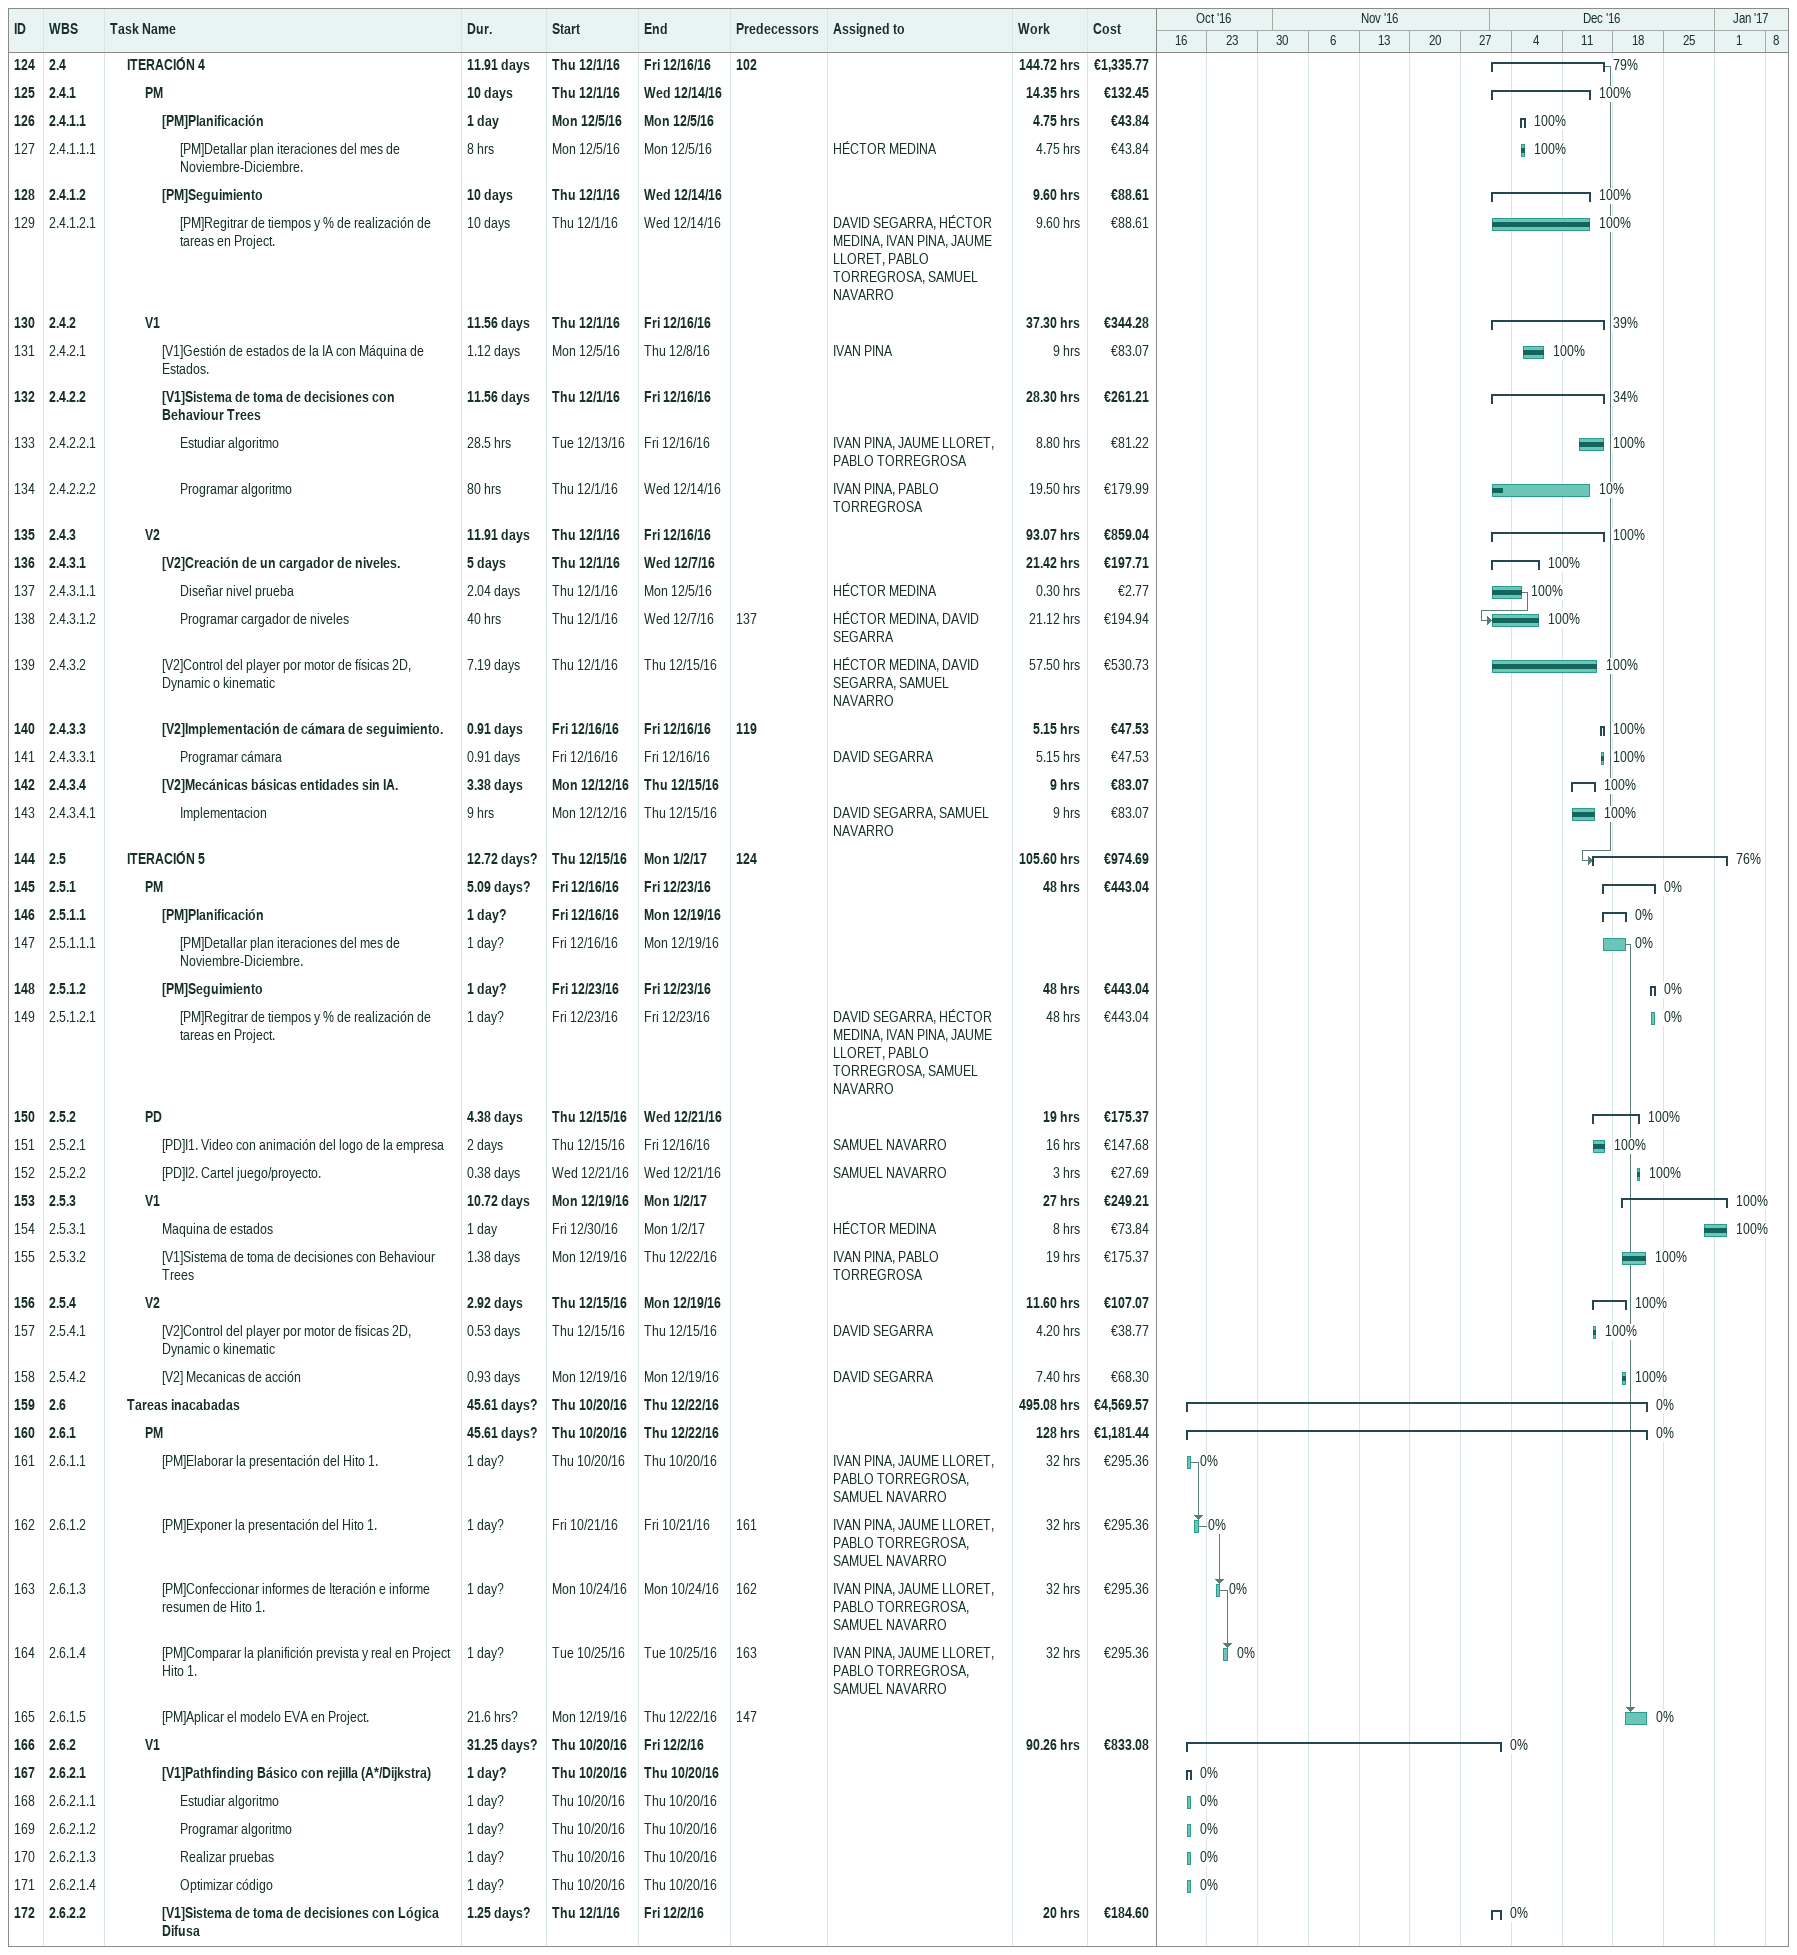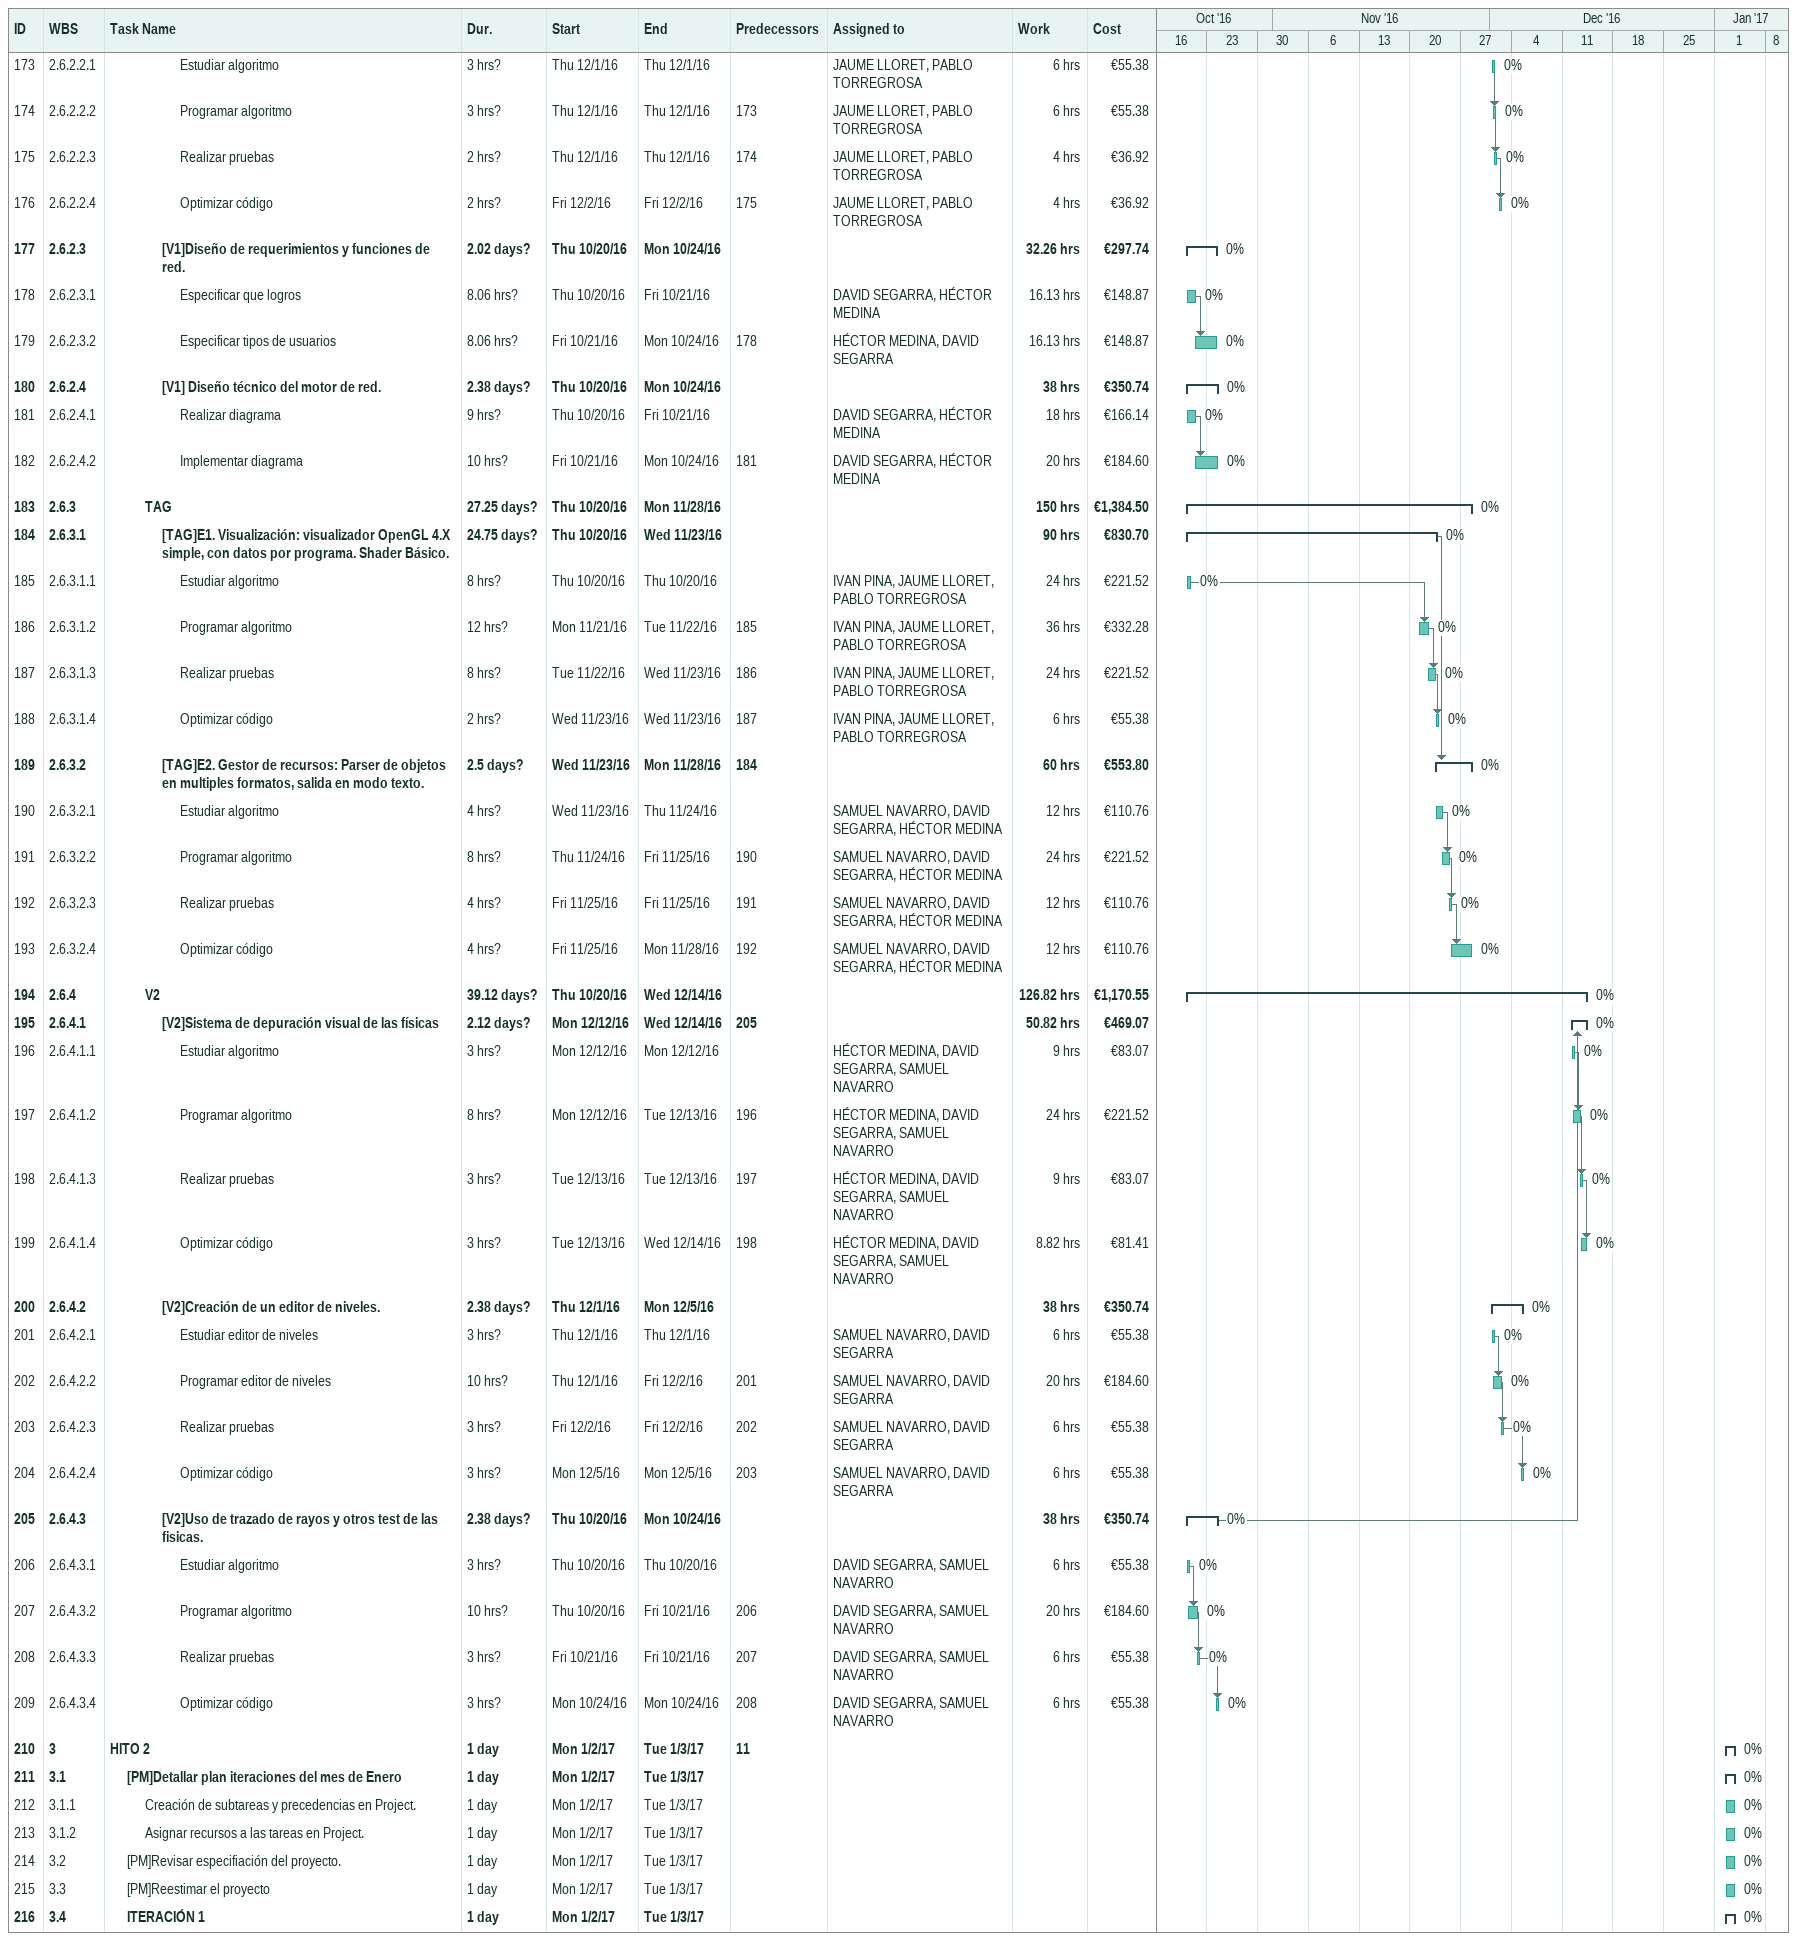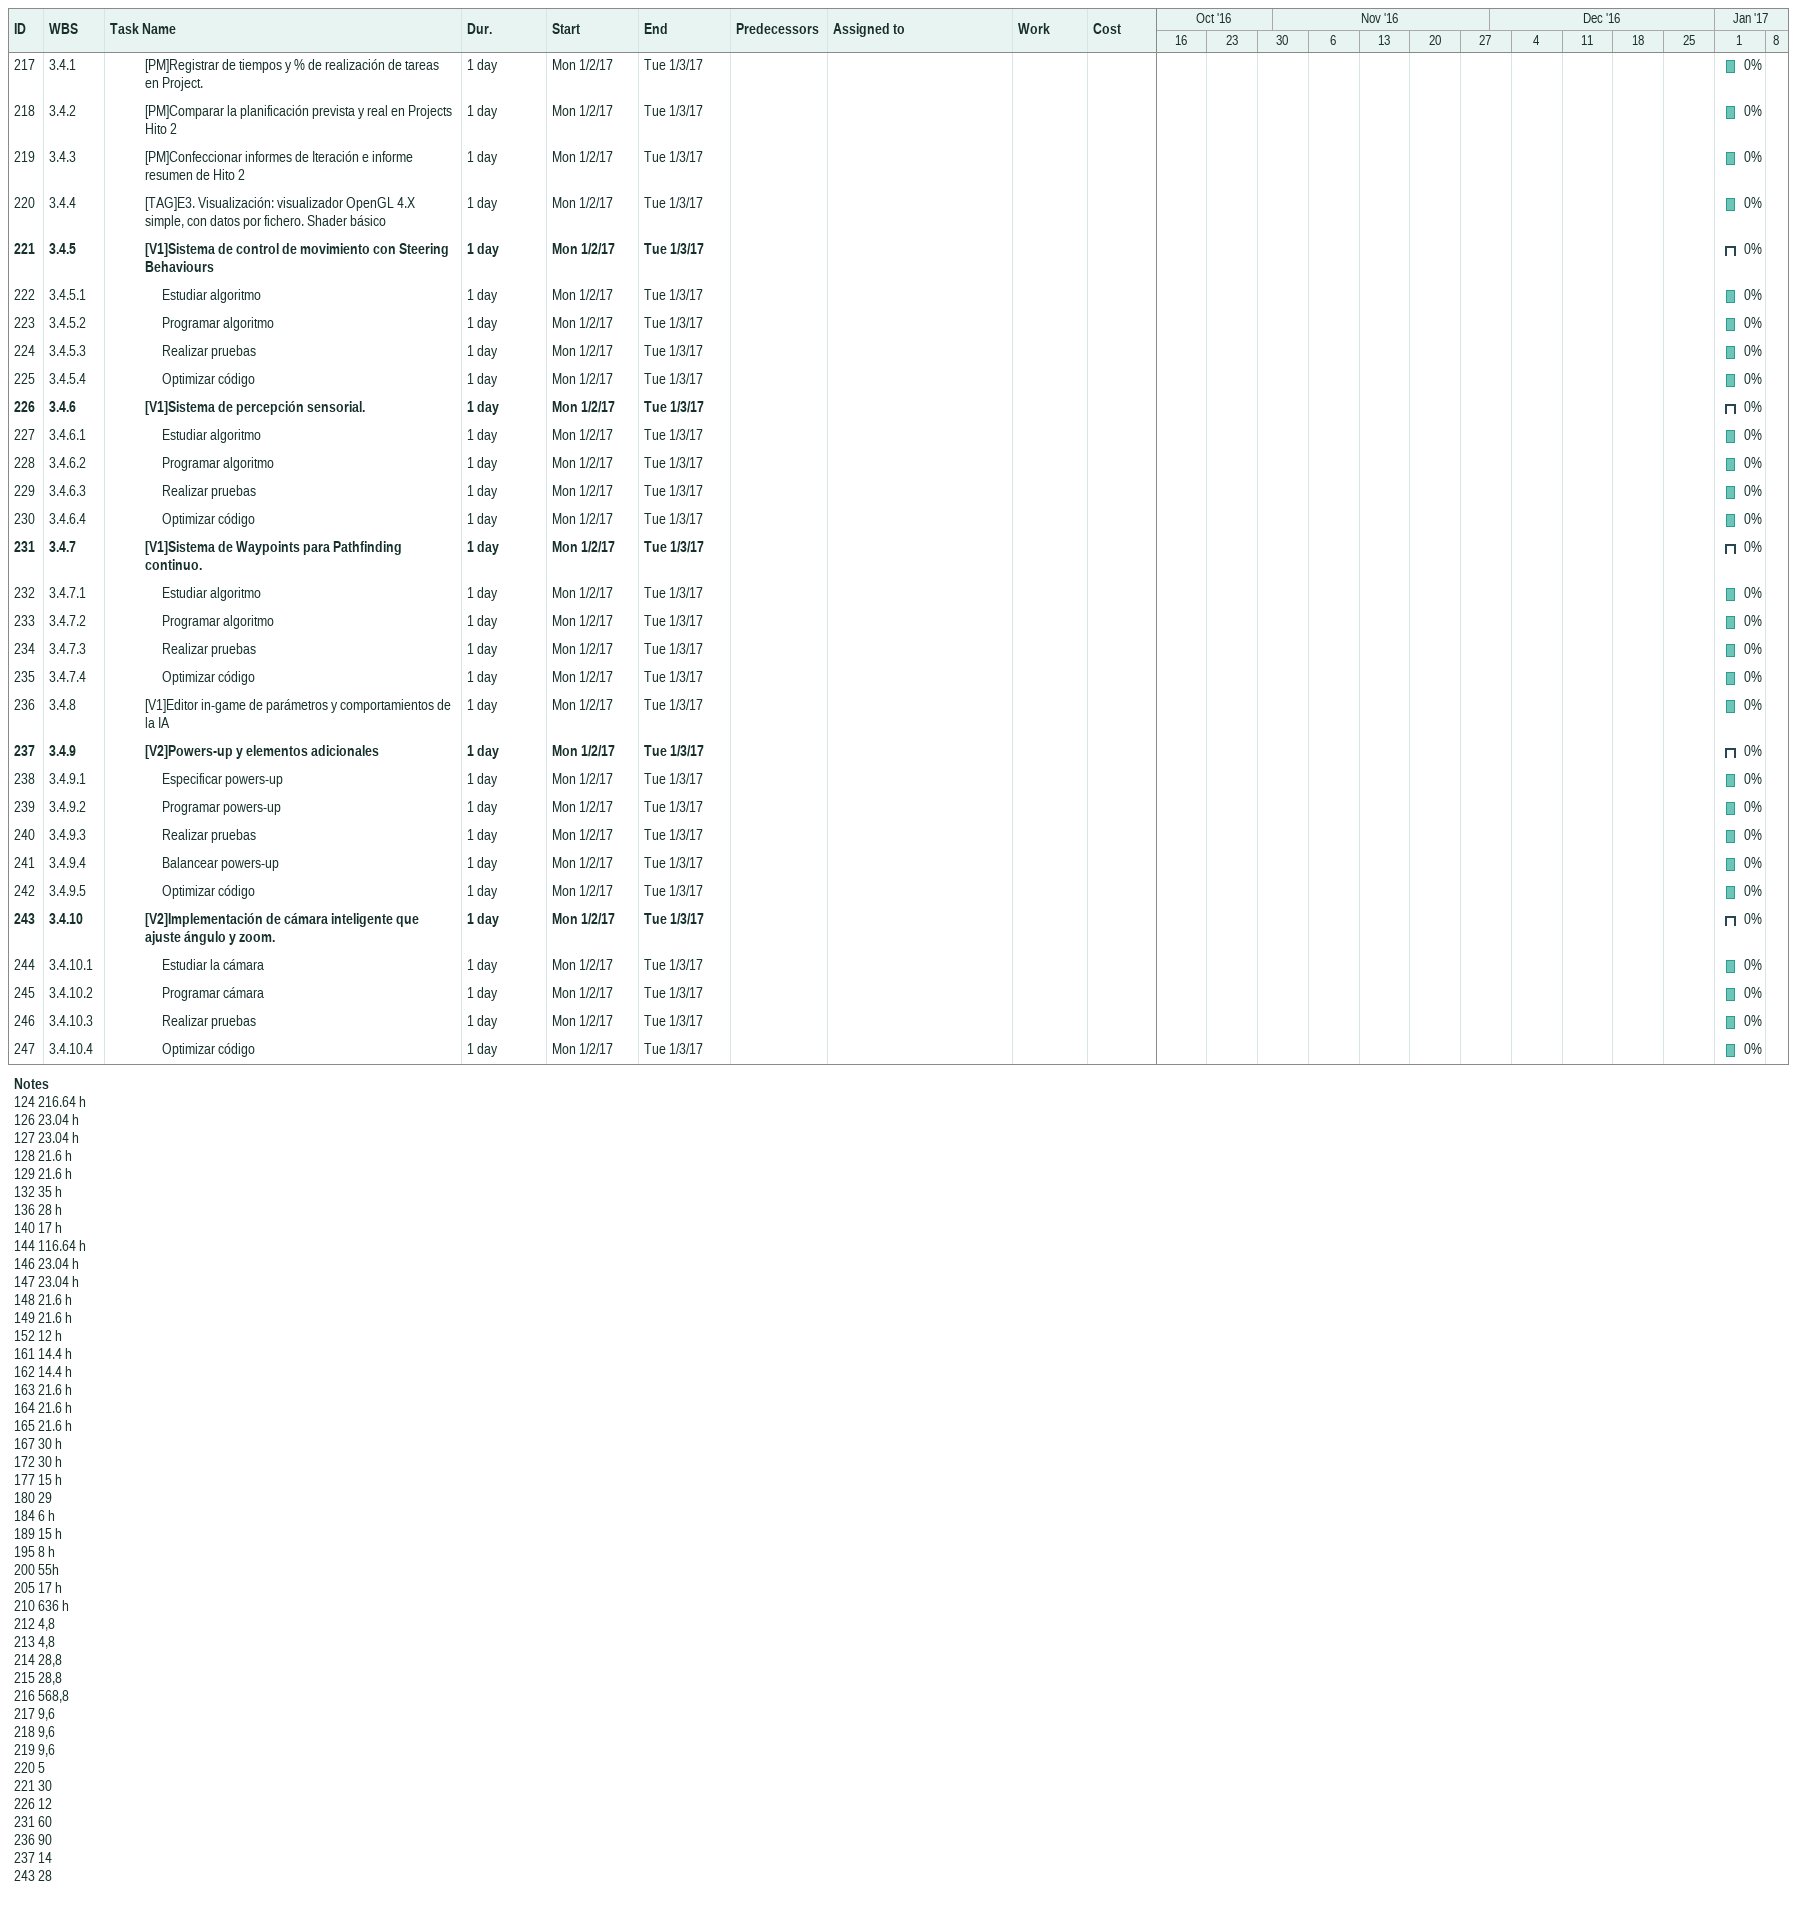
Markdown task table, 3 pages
| ID | WBS | Task | Duration | Start | Finish | Predecessors | Resources | % complete | Work (h) | Cost (€) |
|---|---|---|---|---|---|---|---|---|---|---|
| 124 | 2.4 | **ITERACIÓN 4** | 11.91d | 2016-12-01 | 2016-12-16 | 102 |  | 79 | 144.72 | 1335.77 |
| 125 | 2.4.1 | **PM** | 10d | 2016-12-01 | 2016-12-14 |  |  | 100 | 14.35 | 132.45 |
| 126 | 2.4.1.1 | **[PM]Planificación** | 1d | 2016-12-05 | 2016-12-05 |  |  | 100 | 4.75 | 43.84 |
| 127 | 2.4.1.1.1 | [PM]Detallar plan iteraciones del mes de Noviembre-Diciembre. | 8h | 2016-12-05 | 2016-12-05 |  | HÉCTOR MEDINA | 100 | 4.75 | 43.84 |
| 128 | 2.4.1.2 | **[PM]Seguimiento** | 10d | 2016-12-01 | 2016-12-14 |  |  | 100 | 9.60 | 88.61 |
| 129 | 2.4.1.2.1 | [PM]Regitrar de tiempos y % de realización de tareas en Project. | 10d | 2016-12-01 | 2016-12-14 |  | DAVID SEGARRA, HÉCTOR MEDINA, IVAN PINA, JAUME LLORET, PABLO TORREGROSA, SAMUEL NAVARRO | 100 | 9.60 | 88.61 |
| 130 | 2.4.2 | **V1** | 11.56d | 2016-12-01 | 2016-12-16 |  |  | 39 | 37.30 | 344.28 |
| 131 | 2.4.2.1 | [V1]Gestión de estados de la IA con Máquina de Estados. | 1.12d | 2016-12-05 | 2016-12-08 |  | IVAN PINA | 100 | 9 | 83.07 |
| 132 | 2.4.2.2 | **[V1]Sistema de toma de decisiones con Behaviour Trees** | 11.56d | 2016-12-01 | 2016-12-16 |  |  | 34 | 28.30 | 261.21 |
| 133 | 2.4.2.2.1 | Estudiar algoritmo | 28.5h | 2016-12-13 | 2016-12-16 |  | IVAN PINA, JAUME LLORET, PABLO TORREGROSA | 100 | 8.80 | 81.22 |
| 134 | 2.4.2.2.2 | Programar algoritmo | 80h | 2016-12-01 | 2016-12-14 |  | IVAN PINA, PABLO TORREGROSA | 10 | 19.50 | 179.99 |
| 135 | 2.4.3 | **V2** | 11.91d | 2016-12-01 | 2016-12-16 |  |  | 100 | 93.07 | 859.04 |
| 136 | 2.4.3.1 | **[V2]Creación de un cargador de niveles.** | 5d | 2016-12-01 | 2016-12-07 |  |  | 100 | 21.42 | 197.71 |
| 137 | 2.4.3.1.1 | Diseñar nivel prueba | 2.04d | 2016-12-01 | 2016-12-05 |  | HÉCTOR MEDINA | 100 | 0.30 | 2.77 |
| 138 | 2.4.3.1.2 | Programar cargador de niveles | 40h | 2016-12-01 | 2016-12-07 | 137 | HÉCTOR MEDINA, DAVID SEGARRA | 100 | 21.12 | 194.94 |
| 139 | 2.4.3.2 | [V2]Control del player por motor de físicas 2D, Dynamic o kinematic | 7.19d | 2016-12-01 | 2016-12-15 |  | HÉCTOR MEDINA, DAVID SEGARRA, SAMUEL NAVARRO | 100 | 57.50 | 530.73 |
| 140 | 2.4.3.3 | **[V2]Implementación de cámara de seguimiento.** | 0.91d | 2016-12-16 | 2016-12-16 | 119 |  | 100 | 5.15 | 47.53 |
| 141 | 2.4.3.3.1 | Programar cámara | 0.91d | 2016-12-16 | 2016-12-16 |  | DAVID SEGARRA | 100 | 5.15 | 47.53 |
| 142 | 2.4.3.4 | **[V2]Mecánicas básicas entidades sin IA.** | 3.38d | 2016-12-12 | 2016-12-15 |  |  | 100 | 9 | 83.07 |
| 143 | 2.4.3.4.1 | Implementacion | 9h | 2016-12-12 | 2016-12-15 |  | DAVID SEGARRA, SAMUEL NAVARRO | 100 | 9 | 83.07 |
| 144 | 2.5 | **ITERACIÓN 5** | 12.72d? | 2016-12-15 | 2017-01-02 | 124 |  | 76 | 105.60 | 974.69 |
| 145 | 2.5.1 | **PM** | 5.09d? | 2016-12-16 | 2016-12-23 |  |  | 0 | 48 | 443.04 |
| 146 | 2.5.1.1 | **[PM]Planificación** | 1d? | 2016-12-16 | 2016-12-19 |  |  | 0 |  |  |
| 147 | 2.5.1.1.1 | [PM]Detallar plan iteraciones del mes de Noviembre-Diciembre. | 1d? | 2016-12-16 | 2016-12-19 |  |  | 0 |  |  |
| 148 | 2.5.1.2 | **[PM]Seguimiento** | 1d? | 2016-12-23 | 2016-12-23 |  |  | 0 | 48 | 443.04 |
| 149 | 2.5.1.2.1 | [PM]Regitrar de tiempos y % de realización de tareas en Project. | 1d? | 2016-12-23 | 2016-12-23 |  | DAVID SEGARRA, HÉCTOR MEDINA, IVAN PINA, JAUME LLORET, PABLO TORREGROSA, SAMUEL NAVARRO | 0 | 48 | 443.04 |
| 150 | 2.5.2 | **PD** | 4.38d | 2016-12-15 | 2016-12-21 |  |  | 100 | 19 | 175.37 |
| 151 | 2.5.2.1 | [PD]I1. Video con animación del logo de la empresa | 2d | 2016-12-15 | 2016-12-16 |  | SAMUEL NAVARRO | 100 | 16 | 147.68 |
| 152 | 2.5.2.2 | [PD]I2. Cartel juego/proyecto. | 0.38d | 2016-12-21 | 2016-12-21 |  | SAMUEL NAVARRO | 100 | 3 | 27.69 |
| 153 | 2.5.3 | **V1** | 10.72d | 2016-12-19 | 2017-01-02 |  |  | 100 | 27 | 249.21 |
| 154 | 2.5.3.1 | Maquina de estados | 1d | 2016-12-30 | 2017-01-02 |  | HÉCTOR MEDINA | 100 | 8 | 73.84 |
| 155 | 2.5.3.2 | [V1]Sistema de toma de decisiones con Behaviour Trees | 1.38d | 2016-12-19 | 2016-12-22 |  | IVAN PINA, PABLO TORREGROSA | 100 | 19 | 175.37 |
| 156 | 2.5.4 | **V2** | 2.92d | 2016-12-15 | 2016-12-19 |  |  | 100 | 11.60 | 107.07 |
| 157 | 2.5.4.1 | [V2]Control del player por motor de físicas 2D, Dynamic o kinematic | 0.53d | 2016-12-15 | 2016-12-15 |  | DAVID SEGARRA | 100 | 4.20 | 38.77 |
| 158 | 2.5.4.2 | [V2] Mecanicas de acción | 0.93d | 2016-12-19 | 2016-12-19 |  | DAVID SEGARRA | 100 | 7.40 | 68.30 |
| 159 | 2.6 | **Tareas inacabadas** | 45.61d? | 2016-10-20 | 2016-12-22 |  |  | 0 | 495.08 | 4569.57 |
| 160 | 2.6.1 | **PM** | 45.61d? | 2016-10-20 | 2016-12-22 |  |  | 0 | 128 | 1181.44 |
| 161 | 2.6.1.1 | [PM]Elaborar la presentación del Hito 1. | 1d? | 2016-10-20 | 2016-10-20 |  | IVAN PINA, JAUME LLORET, PABLO TORREGROSA, SAMUEL NAVARRO | 0 | 32 | 295.36 |
| 162 | 2.6.1.2 | [PM]Exponer la presentación del Hito 1. | 1d? | 2016-10-21 | 2016-10-21 | 161 | IVAN PINA, JAUME LLORET, PABLO TORREGROSA, SAMUEL NAVARRO | 0 | 32 | 295.36 |
| 163 | 2.6.1.3 | [PM]Confeccionar informes de Iteración e informe resumen de Hito 1. | 1d? | 2016-10-24 | 2016-10-24 | 162 | IVAN PINA, JAUME LLORET, PABLO TORREGROSA, SAMUEL NAVARRO | 0 | 32 | 295.36 |
| 164 | 2.6.1.4 | [PM]Comparar la planifición prevista y real en Project Hito 1. | 1d? | 2016-10-25 | 2016-10-25 | 163 | IVAN PINA, JAUME LLORET, PABLO TORREGROSA, SAMUEL NAVARRO | 0 | 32 | 295.36 |
| 165 | 2.6.1.5 | [PM]Aplicar el modelo EVA en Project. | 21.6h? | 2016-12-19 | 2016-12-22 | 147 |  | 0 |  |  |
| 166 | 2.6.2 | **V1** | 31.25d? | 2016-10-20 | 2016-12-02 |  |  | 0 | 90.26 | 833.08 |
| 167 | 2.6.2.1 | **[V1]Pathfinding Básico con rejilla (A*/Dijkstra)** | 1d? | 2016-10-20 | 2016-10-20 |  |  | 0 |  |  |
| 168 | 2.6.2.1.1 | Estudiar algoritmo | 1d? | 2016-10-20 | 2016-10-20 |  |  | 0 |  |  |
| 169 | 2.6.2.1.2 | Programar algoritmo | 1d? | 2016-10-20 | 2016-10-20 |  |  | 0 |  |  |
| 170 | 2.6.2.1.3 | Realizar pruebas | 1d? | 2016-10-20 | 2016-10-20 |  |  | 0 |  |  |
| 171 | 2.6.2.1.4 | Optimizar código | 1d? | 2016-10-20 | 2016-10-20 |  |  | 0 |  |  |
| 172 | 2.6.2.2 | **[V1]Sistema de toma de decisiones con Lógica Difusa** | 1.25d? | 2016-12-01 | 2016-12-02 |  |  | 0 | 20 | 184.60 |
| 173 | 2.6.2.2.1 | Estudiar algoritmo | 3h? | 2016-12-01 | 2016-12-01 |  | JAUME LLORET, PABLO TORREGROSA | 0 | 6 | 55.38 |
| 174 | 2.6.2.2.2 | Programar algoritmo | 3h? | 2016-12-01 | 2016-12-01 | 173 | JAUME LLORET, PABLO TORREGROSA | 0 | 6 | 55.38 |
| 175 | 2.6.2.2.3 | Realizar pruebas | 2h? | 2016-12-01 | 2016-12-01 | 174 | JAUME LLORET, PABLO TORREGROSA | 0 | 4 | 36.92 |
| 176 | 2.6.2.2.4 | Optimizar código | 2h? | 2016-12-02 | 2016-12-02 | 175 | JAUME LLORET, PABLO TORREGROSA | 0 | 4 | 36.92 |
| 177 | 2.6.2.3 | **[V1]Diseño de requerimientos y funciones de red.** | 2.02d? | 2016-10-20 | 2016-10-24 |  |  | 0 | 32.26 | 297.74 |
| 178 | 2.6.2.3.1 | Especificar que logros | 8.06h? | 2016-10-20 | 2016-10-21 |  | DAVID SEGARRA, HÉCTOR MEDINA | 0 | 16.13 | 148.87 |
| 179 | 2.6.2.3.2 | Especificar tipos de usuarios | 8.06h? | 2016-10-21 | 2016-10-24 | 178 | HÉCTOR MEDINA, DAVID SEGARRA | 0 | 16.13 | 148.87 |
| 180 | 2.6.2.4 | **[V1] Diseño técnico del motor de red.** | 2.38d? | 2016-10-20 | 2016-10-24 |  |  | 0 | 38 | 350.74 |
| 181 | 2.6.2.4.1 | Realizar diagrama | 9h? | 2016-10-20 | 2016-10-21 |  | DAVID SEGARRA, HÉCTOR MEDINA | 0 | 18 | 166.14 |
| 182 | 2.6.2.4.2 | Implementar diagrama | 10h? | 2016-10-21 | 2016-10-24 | 181 | DAVID SEGARRA, HÉCTOR MEDINA | 0 | 20 | 184.60 |
| 183 | 2.6.3 | **TAG** | 27.25d? | 2016-10-20 | 2016-11-28 |  |  | 0 | 150 | 1384.50 |
| 184 | 2.6.3.1 | **[TAG]E1. Visualización: visualizador OpenGL 4.X simple, con datos por programa. Shader Básico.** | 24.75d? | 2016-10-20 | 2016-11-23 |  |  | 0 | 90 | 830.70 |
| 185 | 2.6.3.1.1 | Estudiar algoritmo | 8h? | 2016-10-20 | 2016-10-20 |  | IVAN PINA, JAUME LLORET, PABLO TORREGROSA | 0 | 24 | 221.52 |
| 186 | 2.6.3.1.2 | Programar algoritmo | 12h? | 2016-11-21 | 2016-11-22 | 185 | IVAN PINA, JAUME LLORET, PABLO TORREGROSA | 0 | 36 | 332.28 |
| 187 | 2.6.3.1.3 | Realizar pruebas | 8h? | 2016-11-22 | 2016-11-23 | 186 | IVAN PINA, JAUME LLORET, PABLO TORREGROSA | 0 | 24 | 221.52 |
| 188 | 2.6.3.1.4 | Optimizar código | 2h? | 2016-11-23 | 2016-11-23 | 187 | IVAN PINA, JAUME LLORET, PABLO TORREGROSA | 0 | 6 | 55.38 |
| 189 | 2.6.3.2 | **[TAG]E2. Gestor de recursos: Parser de objetos en multiples formatos, salida en modo texto.** | 2.5d? | 2016-11-23 | 2016-11-28 | 184 |  | 0 | 60 | 553.80 |
| 190 | 2.6.3.2.1 | Estudiar algoritmo | 4h? | 2016-11-23 | 2016-11-24 |  | SAMUEL NAVARRO, DAVID SEGARRA, HÉCTOR MEDINA | 0 | 12 | 110.76 |
| 191 | 2.6.3.2.2 | Programar algoritmo | 8h? | 2016-11-24 | 2016-11-25 | 190 | SAMUEL NAVARRO, DAVID SEGARRA, HÉCTOR MEDINA | 0 | 24 | 221.52 |
| 192 | 2.6.3.2.3 | Realizar pruebas | 4h? | 2016-11-25 | 2016-11-25 | 191 | SAMUEL NAVARRO, DAVID SEGARRA, HÉCTOR MEDINA | 0 | 12 | 110.76 |
| 193 | 2.6.3.2.4 | Optimizar código | 4h? | 2016-11-25 | 2016-11-28 | 192 | SAMUEL NAVARRO, DAVID SEGARRA, HÉCTOR MEDINA | 0 | 12 | 110.76 |
| 194 | 2.6.4 | **V2** | 39.12d? | 2016-10-20 | 2016-12-14 |  |  | 0 | 126.82 | 1170.55 |
| 195 | 2.6.4.1 | **[V2]Sistema de depuración visual de las físicas** | 2.12d? | 2016-12-12 | 2016-12-14 | 205 |  | 0 | 50.82 | 469.07 |
| 196 | 2.6.4.1.1 | Estudiar algoritmo | 3h? | 2016-12-12 | 2016-12-12 |  | HÉCTOR MEDINA, DAVID SEGARRA, SAMUEL NAVARRO | 0 | 9 | 83.07 |
| 197 | 2.6.4.1.2 | Programar algoritmo | 8h? | 2016-12-12 | 2016-12-13 | 196 | HÉCTOR MEDINA, DAVID SEGARRA, SAMUEL NAVARRO | 0 | 24 | 221.52 |
| 198 | 2.6.4.1.3 | Realizar pruebas | 3h? | 2016-12-13 | 2016-12-13 | 197 | HÉCTOR MEDINA, DAVID SEGARRA, SAMUEL NAVARRO | 0 | 9 | 83.07 |
| 199 | 2.6.4.1.4 | Optimizar código | 3h? | 2016-12-13 | 2016-12-14 | 198 | HÉCTOR MEDINA, DAVID SEGARRA, SAMUEL NAVARRO | 0 | 8.82 | 81.41 |
| 200 | 2.6.4.2 | **[V2]Creación de un editor de niveles.** | 2.38d? | 2016-12-01 | 2016-12-05 |  |  | 0 | 38 | 350.74 |
| 201 | 2.6.4.2.1 | Estudiar editor de niveles | 3h? | 2016-12-01 | 2016-12-01 |  | SAMUEL NAVARRO, DAVID SEGARRA | 0 | 6 | 55.38 |
| 202 | 2.6.4.2.2 | Programar editor de niveles | 10h? | 2016-12-01 | 2016-12-02 | 201 | SAMUEL NAVARRO, DAVID SEGARRA | 0 | 20 | 184.60 |
| 203 | 2.6.4.2.3 | Realizar pruebas | 3h? | 2016-12-02 | 2016-12-02 | 202 | SAMUEL NAVARRO, DAVID SEGARRA | 0 | 6 | 55.38 |
| 204 | 2.6.4.2.4 | Optimizar código | 3h? | 2016-12-05 | 2016-12-05 | 203 | SAMUEL NAVARRO, DAVID SEGARRA | 0 | 6 | 55.38 |
| 205 | 2.6.4.3 | **[V2]Uso de trazado de rayos y otros test de las fisicas.** | 2.38d? | 2016-10-20 | 2016-10-24 |  |  | 0 | 38 | 350.74 |
| 206 | 2.6.4.3.1 | Estudiar algoritmo | 3h? | 2016-10-20 | 2016-10-20 |  | DAVID SEGARRA, SAMUEL NAVARRO | 0 | 6 | 55.38 |
| 207 | 2.6.4.3.2 | Programar algoritmo | 10h? | 2016-10-20 | 2016-10-21 | 206 | DAVID SEGARRA, SAMUEL NAVARRO | 0 | 20 | 184.60 |
| 208 | 2.6.4.3.3 | Realizar pruebas | 3h? | 2016-10-21 | 2016-10-21 | 207 | DAVID SEGARRA, SAMUEL NAVARRO | 0 | 6 | 55.38 |
| 209 | 2.6.4.3.4 | Optimizar código | 3h? | 2016-10-24 | 2016-10-24 | 208 | DAVID SEGARRA, SAMUEL NAVARRO | 0 | 6 | 55.38 |
| 210 | 3 | **HITO 2** | 1d | 2017-01-02 | 2017-01-03 | 11 |  | 0 |  |  |
| 211 | 3.1 | **[PM]Detallar plan iteraciones del mes de Enero** | 1d | 2017-01-02 | 2017-01-03 |  |  | 0 |  |  |
| 212 | 3.1.1 | Creación de subtareas y precedencias en Project. | 1d | 2017-01-02 | 2017-01-03 |  |  | 0 |  |  |
| 213 | 3.1.2 | Asignar recursos a las tareas en Project. | 1d | 2017-01-02 | 2017-01-03 |  |  | 0 |  |  |
| 214 | 3.2 | [PM]Revisar especifiación del proyecto. | 1d | 2017-01-02 | 2017-01-03 |  |  | 0 |  |  |
| 215 | 3.3 | [PM]Reestimar el proyecto | 1d | 2017-01-02 | 2017-01-03 |  |  | 0 |  |  |
| 216 | 3.4 | **ITERACIÓN 1** | 1d | 2017-01-02 | 2017-01-03 |  |  | 0 |  |  |
| 217 | 3.4.1 | [PM]Registrar de tiempos y % de realización de tareas en Project. | 1d | 2017-01-02 | 2017-01-03 |  |  | 0 |  |  |
| 218 | 3.4.2 | [PM]Comparar la planificación prevista y real en Projects Hito 2 | 1d | 2017-01-02 | 2017-01-03 |  |  | 0 |  |  |
| 219 | 3.4.3 | [PM]Confeccionar informes de Iteración e informe resumen de Hito 2 | 1d | 2017-01-02 | 2017-01-03 |  |  | 0 |  |  |
| 220 | 3.4.4 | [TAG]E3. Visualización: visualizador OpenGL 4.X simple, con datos por fichero. Shader básico | 1d | 2017-01-02 | 2017-01-03 |  |  | 0 |  |  |
| 221 | 3.4.5 | **[V1]Sistema de control de movimiento con Steering Behaviours** | 1d | 2017-01-02 | 2017-01-03 |  |  | 0 |  |  |
| 222 | 3.4.5.1 | Estudiar algoritmo | 1d | 2017-01-02 | 2017-01-03 |  |  | 0 |  |  |
| 223 | 3.4.5.2 | Programar algoritmo | 1d | 2017-01-02 | 2017-01-03 |  |  | 0 |  |  |
| 224 | 3.4.5.3 | Realizar pruebas | 1d | 2017-01-02 | 2017-01-03 |  |  | 0 |  |  |
| 225 | 3.4.5.4 | Optimizar código | 1d | 2017-01-02 | 2017-01-03 |  |  | 0 |  |  |
| 226 | 3.4.6 | **[V1]Sistema de percepción sensorial.** | 1d | 2017-01-02 | 2017-01-03 |  |  | 0 |  |  |
| 227 | 3.4.6.1 | Estudiar algoritmo | 1d | 2017-01-02 | 2017-01-03 |  |  | 0 |  |  |
| 228 | 3.4.6.2 | Programar algoritmo | 1d | 2017-01-02 | 2017-01-03 |  |  | 0 |  |  |
| 229 | 3.4.6.3 | Realizar pruebas | 1d | 2017-01-02 | 2017-01-03 |  |  | 0 |  |  |
| 230 | 3.4.6.4 | Optimizar código | 1d | 2017-01-02 | 2017-01-03 |  |  | 0 |  |  |
| 231 | 3.4.7 | **[V1]Sistema de Waypoints para Pathfinding continuo.** | 1d | 2017-01-02 | 2017-01-03 |  |  | 0 |  |  |
| 232 | 3.4.7.1 | Estudiar algoritmo | 1d | 2017-01-02 | 2017-01-03 |  |  | 0 |  |  |
| 233 | 3.4.7.2 | Programar algoritmo | 1d | 2017-01-02 | 2017-01-03 |  |  | 0 |  |  |
| 234 | 3.4.7.3 | Realizar pruebas | 1d | 2017-01-02 | 2017-01-03 |  |  | 0 |  |  |
| 235 | 3.4.7.4 | Optimizar código | 1d | 2017-01-02 | 2017-01-03 |  |  | 0 |  |  |
| 236 | 3.4.8 | [V1]Editor in-game de parámetros y comportamientos de la IA | 1d | 2017-01-02 | 2017-01-03 |  |  | 0 |  |  |
| 237 | 3.4.9 | **[V2]Powers-up y elementos adicionales** | 1d | 2017-01-02 | 2017-01-03 |  |  | 0 |  |  |
| 238 | 3.4.9.1 | Especificar powers-up | 1d | 2017-01-02 | 2017-01-03 |  |  | 0 |  |  |
| 239 | 3.4.9.2 | Programar powers-up | 1d | 2017-01-02 | 2017-01-03 |  |  | 0 |  |  |
| 240 | 3.4.9.3 | Realizar pruebas | 1d | 2017-01-02 | 2017-01-03 |  |  | 0 |  |  |
| 241 | 3.4.9.4 | Balancear powers-up | 1d | 2017-01-02 | 2017-01-03 |  |  | 0 |  |  |
| 242 | 3.4.9.5 | Optimizar código | 1d | 2017-01-02 | 2017-01-03 |  |  | 0 |  |  |
| 243 | 3.4.10 | **[V2]Implementación de cámara inteligente que ajuste ángulo y zoom.** | 1d | 2017-01-02 | 2017-01-03 |  |  | 0 |  |  |
| 244 | 3.4.10.1 | Estudiar la cámara | 1d | 2017-01-02 | 2017-01-03 |  |  | 0 |  |  |
| 245 | 3.4.10.2 | Programar cámara | 1d | 2017-01-02 | 2017-01-03 |  |  | 0 |  |  |
| 246 | 3.4.10.3 | Realizar pruebas | 1d | 2017-01-02 | 2017-01-03 |  |  | 0 |  |  |
| 247 | 3.4.10.4 | Optimizar código | 1d | 2017-01-02 | 2017-01-03 |  |  | 0 |  |  |

Notes
- 124: 216.64 h
- 126: 23.04 h
- 127: 23.04 h
- 128: 21.6 h
- 129: 21.6 h
- 132: 35 h
- 136: 28 h
- 140: 17 h
- 144: 116.64 h
- 146: 23.04 h
- 147: 23.04 h
- 148: 21.6 h
- 149: 21.6 h
- 152: 12 h
- 161: 14.4 h
- 162: 14.4 h
- 163: 21.6 h
- 164: 21.6 h
- 165: 21.6 h
- 167: 30 h
- 172: 30 h
- 177: 15 h
- 180: 29
- 184: 6 h
- 189: 15 h
- 195: 8 h
- 200: 55h
- 205: 17 h
- 210: 636 h
- 212: 4,8
- 213: 4,8
- 214: 28,8
- 215: 28,8
- 216: 568,8
- 217: 9,6
- 218: 9,6
- 219: 9,6
- 220: 5
- 221: 30
- 226: 12
- 231: 60
- 236: 90
- 237: 14
- 243: 28
